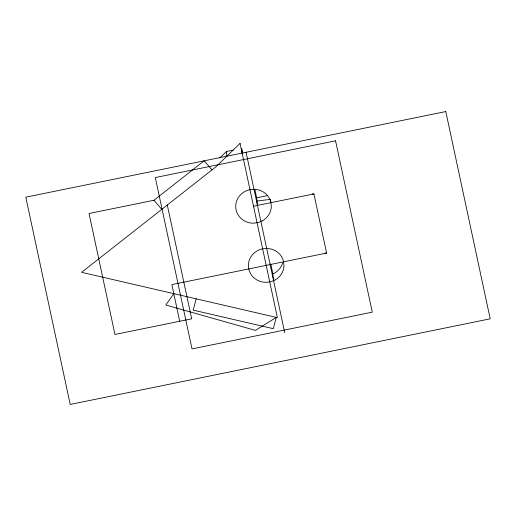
<?xml version="1.0" encoding="UTF-8"?>
<svg xmlns="http://www.w3.org/2000/svg" width="516" height="516" viewBox="0 0 516 516"><rect width="100%" height="100%" fill="white"/><g stroke="black" fill="none" stroke-linecap="round" stroke-linejoin="round"><path stroke-width="0.77" d="M196.177 298.835L193.184 310.135L273.293 328.686L276.292 317.385L255.465 330.382L165.823 305.02L173.789 293.656M219.764 157.941L226.395 151.517L233.258 150.117M167.3 205.013L191.681 318.817L114.952 334.458L89.029 213.495L153.942 200.26L204.168 160.818L211.999 169.906M273.564 280.601L272.854 273.828L274.293 273.254A17.821 16.957 -6 0 0 282.652 262.915M257.458 205.42L256.658 197.809L267.694 195.564M253.517 206.219L313.915 193.913L326.589 253.059L171.854 284.6L179.703 321.255M257 201.053L270.507 199.357M312.335 194.106L313.915 193.913M325.009 253.259L326.589 253.059M153.942 200.26L161.772 209.348M254.852 189.378L256.658 197.809M270.726 263.902L272.854 273.828M246.074 152.278L284.735 332.73M242.81 153.878L241.636 148.408L242.133 153.078M270.577 200.021L270.855 202.685M226.395 151.517L226.885 156.187M240.063 143.422L215.836 166.894L81.605 272.313L277.389 317.637L240.063 143.422M262.457 220.803L258.168 222.551L253.562 223.189A17.821 16.957 -6 0 1 235.864 208.651A17.821 16.957 -6 0 1 248.867 189.894L253.472 189.256L258.084 189.778A17.821 16.957 -6 0 1 270.707 201.621L271.326 206.007A17.821 16.957 -6 0 1 262.457 220.803M275.002 280.027L270.7 281.736L266.088 282.336A17.821 16.957 -6 0 1 248.957 269.836L248.383 265.45A17.821 16.957 -6 0 1 261.676 249.002L266.295 248.409L270.9 248.964A17.821 16.957 -6 0 1 283.419 260.909L284 265.295A17.821 16.957 -6 0 1 275.002 280.027M445.792 111.566L25.8 197.177L70.208 404.434L490.2 318.824L445.792 111.566M335.555 140.81L155.297 177.556L192.01 348.906L372.268 312.161L335.555 140.81"/></g></svg>
